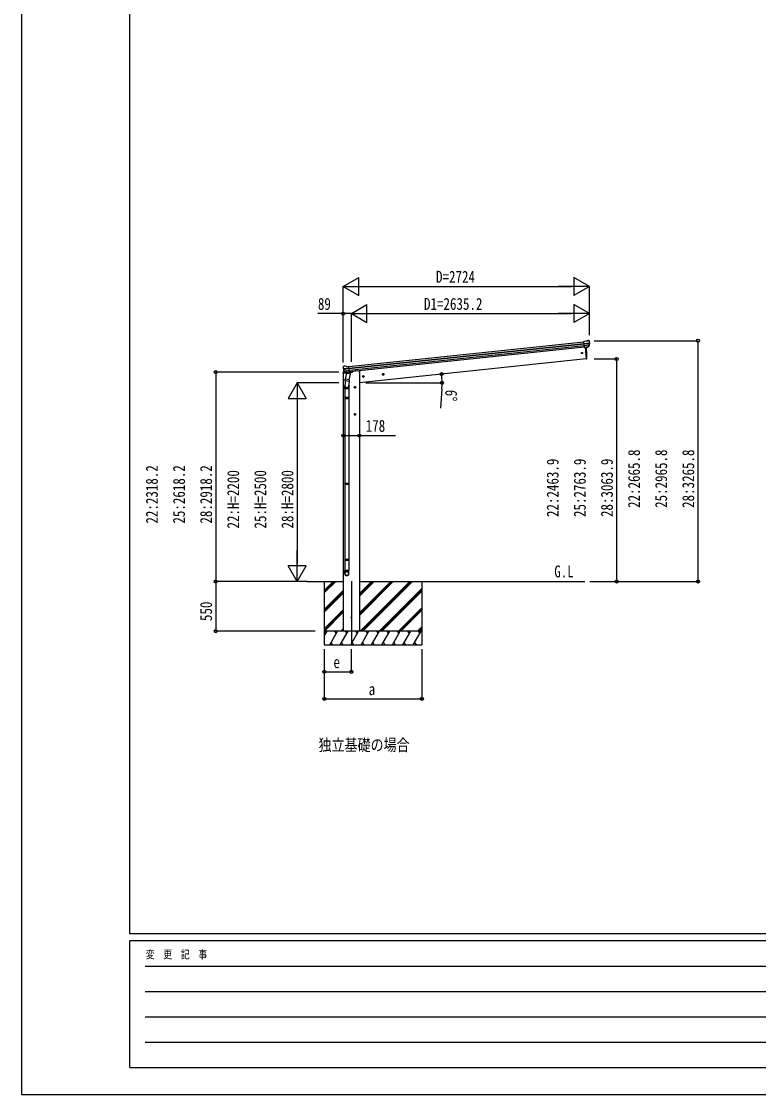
# Model space of a CAD drawing. Units: millimetres, scale not verified. Extents: x -16820 to 16820, y -11880 to 11880.
# Drawn here: x -16820 to -8664, y -11880 to 0 of the extents above; entities that cross this region are included whole.
import ezdxf
from ezdxf.enums import TextEntityAlignment as Align

# ---------------------------------------------------------------- set-up
doc = ezdxf.new("R2010")
doc.units = ezdxf.units.MM
doc.header["$LTSCALE"] = 60
for name, color, linetype in [('0-2_USER1', 3, 'Continuous'), ('0-3_YKK_12', 2, 'Continuous'), ('0-4_YKK_13', 4, 'Continuous'), ('0-5_YKK_A1', 4, 'Continuous'), ('0-6_YKK_D', 6, 'Continuous'), ('0-7_YKK_ZWAK', 7, 'Continuous')]:
    doc.layers.add(name, color=color, linetype=linetype)
doc.styles.add('ＭＳ ゴシック', font='')
doc.styles.get('ＭＳ ゴシック').set_extended_font_data('MS Gothic')

msp = doc.modelspace()

# ---------------------------------------------------------------- linework, layer by layer
at = {"layer": '0-3_YKK_12'}
msp.add_line((-13169.67, -6197.5), (-13169.67, -6902.5), dxfattribs=at)
at = {"layer": '0-4_YKK_13'}
for p, q in [((-10570.08, -3541.05), (-10596.6, -3543.84)), ((-10589.82, -3608.39), (-10596.6, -3543.84)), ((-10594.44, -3564.37), (-10534.7, -3558.09)), ((-10534.22, -3563.96), (-10593.83, -3570.22)), ((-10543.76, -3532.25), (-10543.76, -3532.25)), ((-10540.1, -3533.34), (-10540.1, -3533.34)), ((-10540.1, -3533.34), (-10535.78, -3536.84)), ((-10535.78, -3536.84), (-10534.92, -3537.53)), ((-10533.53, -3541.23), (-10533.84, -3539.38)), ((-10535.06, -3580.71), (-10592.09, -3586.71)), ((-10536.45, -3585.37), (-10591.63, -3591.17)), ((-10546.46, -3603.61), (-10589.84, -3608.16)), ((-10589.82, -3608.39), (-10579.87, -3607.34)), ((-10582.93, -3607.67), (-10569.44, -3736.05)), ((-10579.87, -3607.34), (-10579.6, -3607.41)), ((-10579.6, -3607.41), (-10554.27, -3604.75)), ((-10554.27, -3604.75), (-10554.01, -3604.63)), ((-10554.01, -3604.63), (-10546.32, -3603.82)), ((-10545.01, -3601.95), (-10535.56, -3583.65)), ((-10543.96, -3602.38), (-10533.84, -3584.12)), ((-10569.44, -3736.05), (-10567.39, -3735.76)), ((-13262.25, -3886.6), (-13263.15, -3893.43)), ((-13263.15, -3893.43), (-13225.71, -3889.49)), ((-13260.59, -3827.86), (-13260.67, -3825.98)), ((-13259.3, -3823.09), (-13260, -3823.95)), ((-13240.7, -3882.02), (-13259.59, -3884)), ((-13255.8, -3818.77), (-13259.3, -3823.09)), ((-13196.19, -3837.82), (-13255.93, -3844.1)), ((-13255.8, -3818.77), (-13255.8, -3818.77)), ((-13255.18, -3849.94), (-13195.58, -3843.68)), ((-13252.44, -3816.94), (-13252.44, -3816.94)), ((-13237.67, -3885.5), (-13251.37, -3869.74)), ((-13250.88, -3866.15), (-13193.84, -3860.16)), ((-13236.73, -3884.86), (-13249.78, -3868.93)), ((-13248.55, -3870.42), (-13193.37, -3864.63)), ((-13224.31, -3893.82), (-13237.66, -3959.48)), ((-13227.37, -3885.61), (-13235.06, -3886.42)), ((-13234.97, -3886.18), (-13191.59, -3881.62)), ((-13234.29, -3885.46), (-13232.72, -3885.29)), ((-13232.72, -3885.29), (-13195.18, -3881.35)), ((-13230.93, -3885.76), (-13231.08, -3886.49)), ((-13230.47, -3887.62), (-13205.71, -3897.37)), ((-13227.09, -3885.67), (-13227.37, -3885.61)), ((-13201.76, -3883.01), (-13227.09, -3885.67)), ((-13224.87, -3820.08), (-13198.35, -3817.29)), ((-13179.43, -3902.95), (-13224.31, -3893.82)), ((-13222.13, -3890.9), (-13222.79, -3894.13)), ((-13201.32, -3882.38), (-13204.24, -3896.73)), ((-13201.51, -3882.89), (-13201.76, -3883.01)), ((-13191.56, -3881.85), (-13201.51, -3882.89)), ((-13191.56, -3881.85), (-13198.35, -3817.29)), ((-13195.18, -3881.35), (-13193.62, -3881.18)), ((-13192.78, -3968.61), (-13179.43, -3902.95)), ((-13191.81, -3879.3), (-13190.88, -3879.49)), ((-13190.88, -3879.49), (-13179.68, -3896.41)), ((-13186.95, -3885.42), (-13160.13, -3882.6)), ((-13179.68, -3896.41), (-13180.94, -3902.64)), ((-13155.28, -3875.11), (-13155.7, -3878.28)), ((-13242.97, -4067.65), (-13242.97, -4033.3)), ((-13235.26, -3974.76), (-13240.81, -4030.49)), ((-13240.14, -3971.72), (-13237.65, -3959.48)), ((-13239.93, -3973.12), (-13239.93, -3973.12)), ((-13238.59, -3974.08), (-13197.63, -3982.42)), ((-13192.78, -3968.61), (-13237.66, -3959.48)), ((-13192.35, -3966.47), (-13199, -4034.21)), ((-13196.97, -4032.99), (-13196.97, -4067.65)), ((-13192.8, -3968.6), (-13195.33, -3981.08)), ((-13196.97, -4067.65), (-13242.97, -4067.65)), ((-13240.97, -4067.65), (-13240.97, -4164.39)), ((-13198.97, -4067.65), (-13198.97, -4164.39)), ((-13242.97, -4166.39), (-13241.97, -4164.39)), ((-13196.97, -4166.39), (-13242.97, -4166.39)), ((-13196.97, -4174.39), (-13242.97, -4174.39)), ((-13197.97, -4164.39), (-13241.97, -4164.39)), ((-13197.97, -4176.39), (-13241.97, -4176.39)), ((-13240.97, -4176.39), (-13240.97, -5115.58)), ((-13198.97, -4176.39), (-13198.97, -5115.58)), ((-13196.97, -4166.39), (-13197.97, -4164.39)), ((-13196.97, -4174.39), (-13197.97, -4176.39)), ((-13196.97, -4166.39), (-13196.97, -4174.39)), ((-13242.97, -5117.58), (-13241.97, -5115.58)), ((-13196.97, -5117.58), (-13242.97, -5117.58)), ((-13196.97, -5125.58), (-13242.97, -5125.58)), ((-13197.97, -5115.58), (-13241.97, -5115.58)), ((-13197.97, -5127.58), (-13241.97, -5127.58)), ((-13240.97, -5127.58), (-13240.97, -5955.77)), ((-13198.97, -5127.58), (-13198.97, -5955.77)), ((-13196.97, -5117.58), (-13197.97, -5115.58)), ((-13196.97, -5125.58), (-13197.97, -5127.58)), ((-13196.97, -5117.58), (-13196.97, -5125.58)), ((-13242.97, -5957.77), (-13241.97, -5955.77)), ((-13196.97, -5957.77), (-13242.97, -5957.77)), ((-13196.97, -5965.77), (-13242.97, -5965.77)), ((-13197.97, -5955.77), (-13241.97, -5955.77)), ((-13197.97, -5967.77), (-13241.97, -5967.77)), ((-13240.97, -5967.77), (-13240.97, -6077.77)), ((-13198.97, -5967.77), (-13198.97, -6077.77)), ((-13196.97, -5957.77), (-13197.97, -5955.77)), ((-13196.97, -5965.77), (-13197.97, -5967.77)), ((-13196.97, -5957.77), (-13196.97, -5965.77)), ((-13242.97, -6111.91), (-13242.97, -6077.77)), ((-13196.97, -6077.77), (-13242.97, -6077.77)), ((-13196.97, -6111.91), (-13196.97, -6077.77))]:
    msp.add_line(p, q, dxfattribs=at)
for points in [[(-10570.08, -3541.05), (-10558.48, -3534.08), (-10558.48, -3534.08)], [(-10557.25, -3533.67), (-10557.25, -3533.67), (-10543.76, -3532.25)], [(-13238.95, -3815.53), (-13238.96, -3815.53), (-13252.44, -3816.94)], [(-13224.87, -3820.08), (-13237.67, -3815.67), (-13237.67, -3815.67)], [(-13242.97, -4166.39), (-13242.97, -4174.39), (-13241.97, -4176.39)], [(-13242.97, -5117.58), (-13242.97, -5125.58), (-13241.97, -5127.58)], [(-13242.97, -5957.77), (-13242.97, -5965.77), (-13241.97, -5967.77)]]:
    msp.add_lwpolyline(points, dxfattribs=at)
for centre, radius in [((-10616.63, -3669.72), 6.5), ((-13169.67, -6600), 4.5)]:
    msp.add_circle(centre, radius, dxfattribs=at)
for centre, radius, start, end in [((-10556.93, -3536.65), 3, 96.02369, 120.97631), ((-10543.24, -3537.22), 5, 51.04426, 95.95574), ((-10727.08, -3562.88), 192.44, 1.4271, 6.57578), ((-10734.42, -3562.35), 200.2, 354.20009, 359.53883), ((-10489.43, -3555.98), 45.32, 182.67122, 185.64518), ((-10534.04, -3565.29), 1.35, 95.1605, 97.91927), ((-10531.43, -3563.74), 2.74, 179.02151, 184.43412), ((-10734.42, -3562.35), 202, 354.13916, 6), ((-11465.03, -3695.84), 900.99, 357.6414, 5.70688), ((-10546.58, -3600.93), 2.99, 285.2717, 331.00739), ((-10538.23, -3582.27), 3, 332.69111, 354.20009), ((-10536.46, -3582.67), 3, 331, 354.13916), ((-10567.8, -3732.79), 3, 278, 357.63919), ((-13259.27, -3886.99), 3, 96, 172.5), ((-13059.69, -3806.74), 202, 186, 197.86084), ((-13066.76, -3808.79), 192.44, 185.42422, 190.5729), ((-13300.65, -3851.45), 45.32, 6.35482, 9.32878), ((-13251.92, -3821.92), 5, 96.04426, 140.95574), ((-13257.96, -3850.31), 2.74, 7.56588, 12.97849), ((-13255.08, -3851.29), 1.35, 94.08073, 96.8395), ((-13059.69, -3806.74), 200.2, 192.46117, 197.79991), ((-13249.1, -3867.78), 3, 197.86084, 221), ((-13247.46, -3867.02), 3, 197.79991, 219.30889), ((-13238.64, -3818.51), 3, 71.02369, 95.97631), ((-13235.41, -3883.54), 2.99, 220.99261, 266.7283), ((-13234.34, -3884.96), 0.5, 240.73754, 276), ((-13231.42, -3885.66), 0.5, 348.5, 96), ((-13230.1, -3886.69), 1, 168.5, 248.5), ((-13205.24, -3896.45), 1.03, 242.53897, 344.46569), ((-13200.74, -3882.54), 0.604, 93.09842, 164.70595), ((-13193.67, -3880.69), 0.5, 276, 311.26246), ((-13160.66, -3877.63), 5, 276, 352.5), ((-13212.97, -4033.3), 30, 177.45142, 180), ((-13238.24, -3972.15), 1.95, 167.54017, 209.97766), ((-13238.2, -3972.12), 2, 209.90962, 258.5), ((-13197.24, -3980.46), 2, 258.5, 341.96843)]:
    msp.add_arc(centre, radius, start, end, dxfattribs=at)
for centre, major_axis, ratio, start_param, end_param in [((-10535.79, -3540.84), (-0.87, 5.91), 0.020485, 0.67143203, 1.56913061), ((-10541.18, -3536.32), (5.88, -1.31), 0.24881, 0.46058498, 0.46410383), ((-10536.8, -3539.86), (-2.34, 1.9), 0.995767, 3.98597162, 4.71238898), ((-10732.11, -3584.29), (-20.92, 199.05), 0.994373, 4.71137894, 4.7277536), ((-10546.78, -3600.63), (-0.11, 3), 0.642905, 3.24593831, 4.20392797), ((-10546.64, -3600.83), (1.66, -2.51), 0.997631, 5.80419048, 5.89294842), ((-10546.71, -3600.72), (3.53, -2.11), 0.650902, 5.25614477, 5.32895537), ((-10544.34, -3600.37), (1.08, 3.13), 0.040856, 2.11350352, 2.14162489), ((-13257.67, -3825.84), (1.9, 2.34), 0.995767, 1.57079633, 2.29721369), ((-13254.12, -3821.46), (-5.48, -2.51), 0.24881, 5.81908147, 5.82260033), ((-13258.46, -3827), (-0.38, 5.97), 0.020485, 4.7140547, 5.61175327), ((-13057.39, -3828.69), (-20.92, 199.05), 0.994373, 1.55543171, 1.57180637), ((-13237.71, -3883.46), (-1.71, 2.84), 0.040856, 4.14156042, 4.16968179), ((-13235.28, -3883.2), (-0.51, 2.96), 0.642905, 2.07925734, 3.03724699), ((-13235.32, -3883.31), (-3.02, -2.79), 0.650902, 0.95422993, 1.02704053), ((-13235.37, -3883.43), (-1.1, -2.8), 0.997631, 0.39023689, 0.47899483), ((-13219.97, -4032.99), (23, 0), 0.996195, 2.62193603, 6.60747969), ((-13219.97, -4032.99), (21, 0), 0.996195, 3.02154981, 6.2247991), ((-13219.97, -6110.17), (-23, 0), 0.996195, 3.14159265, 6.28318531), ((-13219.97, -6111.91), (-23, 0), 0.996195, 3.14159265, 6.28318531), ((-13219.97, -6111.91), (0, -23.43), 0.981806, 4.71238898, 7.85398163)]:
    msp.add_ellipse(centre, major_axis=major_axis, ratio=ratio, start_param=start_param, end_param=end_param, dxfattribs=at)
msp.add_ellipse((-13219.97, -6111.91), major_axis=(21, 0), ratio=0.996195, dxfattribs=at)
at = {"layer": '0-5_YKK_A1'}
for p, q in [((-13198.14, -3819.28), (-10596.39, -3545.83)), ((-13196.15, -3838.18), (-10594.4, -3564.72)), ((-13195.72, -3842.36), (-10593.97, -3568.9)), ((-13193.63, -3862.22), (-10591.88, -3588.76)), ((-10590.12, -3605.5), (-13191.87, -3878.95)), ((-13258.67, -3892.96), (-13258.67, -6750)), ((-13099.67, -3869.5), (-13155.31, -3875.35)), ((-13099.67, -3869.5), (-13080.67, -3869.5)), ((-13080.67, -3869.5), (-13080.67, -6750)), ((-13035.72, -3940.07), (-13037.81, -3920.18)), ((-12808.03, -3906.08), (-12827.92, -3908.17)), ((-12818.76, -3899.66), (-12824.84, -3904.07)), ((-12824.84, -3904.07), (-12824.05, -3911.54)), ((-12824.05, -3911.54), (-12817.19, -3914.59)), ((-12816.93, -3917.07), (-12819.02, -3897.18)), ((-12811.91, -3902.71), (-12818.76, -3899.66)), ((-13026.82, -3929.08), (-13046.71, -3931.17)), ((-13037.55, -3922.66), (-13043.62, -3927.07)), ((-13043.62, -3927.07), (-13042.84, -3934.53)), ((-13042.84, -3934.53), (-13035.98, -3937.59)), ((-13030.69, -3925.71), (-13037.55, -3922.66)), ((-13119.71, -4050), (-13139.71, -4050)), ((-13129.71, -4042.49), (-13136.21, -4046.24)), ((-13136.21, -4046.24), (-13136.21, -4053.75)), ((-13136.21, -4053.75), (-13129.71, -4057.5)), ((-13129.71, -4060), (-13129.71, -4040)), ((-13123.21, -4046.24), (-13129.71, -4042.49)), ((-13119.74, -4350.06), (-13139.74, -4350.06)), ((-13129.74, -4342.55), (-13136.24, -4346.3)), ((-13136.24, -4346.3), (-13136.24, -4353.81)), ((-13136.24, -4353.81), (-13129.74, -4357.56)), ((-13129.74, -4360.06), (-13129.74, -4340.06)), ((-13123.24, -4346.3), (-13129.74, -4342.55)), ((-13662.73, -6200), (-13258.67, -6200)), ((-13469.92, -6200), (-13469.92, -6900)), ((-13469.92, -6327.38), (-13342.29, -6200)), ((-13469.92, -6313.24), (-13356.68, -6200)), ((-13469.92, -6299.1), (-13370.82, -6200)), ((-13080.67, -6200), (-10586.67, -6200)), ((-13080.67, -6334.55), (-12945.97, -6200)), ((-13080.67, -6348.69), (-12931.81, -6200)), ((-13080.67, -6362.83), (-12917.65, -6200)), ((-13080.67, -6546.49), (-12734.18, -6200)), ((-13080.67, -6560.63), (-12720.03, -6200)), ((-13080.67, -6574.78), (-12705.89, -6200)), ((-13072.42, -6750), (-12522.42, -6200)), ((-13058.28, -6750), (-12508.28, -6200)), ((-13044.14, -6750), (-12494.13, -6200)), ((-12860.66, -6750), (-12389.67, -6279.01)), ((-12846.52, -6750), (-12389.67, -6293.15)), ((-12389.67, -6200), (-12389.67, -6900)), ((-13469.92, -6511.23), (-13258.67, -6300.22)), ((-13469.92, -6525.37), (-13258.67, -6314.36)), ((-13469.92, -6539.51), (-13258.67, -6328.5)), ((-12832.38, -6750), (-12389.67, -6307.3)), ((-13469.92, -6723.36), (-13258.67, -6512.35)), ((-13469.92, -6737.5), (-13258.67, -6526.49)), ((-12648.9, -6750), (-12389.67, -6490.77)), ((-12634.76, -6750), (-12389.67, -6504.91)), ((-12620.62, -6750), (-12389.67, -6519.05)), ((-13468.28, -6750), (-13258.67, -6540.63)), ((-12389.67, -6750), (-13469.92, -6750)), ((-13469.92, -6807.03), (-13436.99, -6750)), ((-13451.99, -6775.98), (-13466.99, -6750)), ((-13408.12, -6900), (-13321.27, -6750)), ((-13336.27, -6775.98), (-13351.52, -6750)), ((-13292.4, -6900), (-13205.8, -6750)), ((-13284.18, -6750), (-13258.67, -6724.49)), ((-13270.04, -6750), (-13258.67, -6738.63)), ((-13220.8, -6775.98), (-13235.8, -6750)), ((-13176.93, -6900), (-13090.33, -6750)), ((-13105.33, -6775.98), (-13120.33, -6750)), ((-13061.46, -6900), (-12974.86, -6750)), ((-12989.86, -6775.98), (-13004.86, -6750)), ((-12945.99, -6900), (-12859.39, -6750)), ((-12874.39, -6775.98), (-12889.39, -6750)), ((-12830.52, -6900), (-12743.92, -6750)), ((-12758.92, -6775.98), (-12773.92, -6750)), ((-12715.05, -6900), (-12628.45, -6750)), ((-12643.45, -6775.98), (-12658.45, -6750)), ((-12599.58, -6900), (-12512.98, -6750)), ((-12527.98, -6775.98), (-12542.98, -6750)), ((-12484.11, -6900), (-12397.51, -6750)), ((-12437.14, -6750), (-12389.67, -6702.53)), ((-12412.51, -6775.98), (-12427.51, -6750)), ((-12423, -6750), (-12389.67, -6716.67)), ((-12408.86, -6750), (-12389.67, -6730.81)), ((-13393.13, -6874.02), (-13378.13, -6900)), ((-13277.41, -6874.02), (-13262.41, -6900)), ((-13161.93, -6874.02), (-13146.93, -6900)), ((-13046.47, -6874.02), (-13031.47, -6900)), ((-12931, -6874.02), (-12916, -6900)), ((-12815.52, -6874.02), (-12800.53, -6900)), ((-12700.05, -6874.02), (-12685.06, -6900)), ((-12584.58, -6874.02), (-12569.59, -6900)), ((-12469.11, -6874.02), (-12454.12, -6900)), ((-13469.92, -6900), (-12389.67, -6900))]:
    msp.add_line(p, q, dxfattribs=at)
for points in [[(-10582.93, -3607.67), (-10569.44, -3736.05), (-13080.67, -3999.99)], [(-12817.19, -3914.59), (-12811.12, -3910.18), (-12811.91, -3902.71)], [(-13035.98, -3937.59), (-13029.91, -3933.17), (-13030.69, -3925.71)], [(-13129.71, -4057.5), (-13123.21, -4053.75), (-13123.21, -4046.24)], [(-13129.74, -4357.56), (-13123.24, -4353.81), (-13123.24, -4346.3)]]:
    msp.add_lwpolyline(points, dxfattribs=at)
for centre, radius in [((-12817.98, -3907.13), 8.5), ((-12817.98, -3907.13), 7.7), ((-12817.98, -3907.13), 6.5), ((-13036.77, -3930.12), 8.5), ((-13036.77, -3930.12), 7.7), ((-13036.77, -3930.12), 6.5), ((-13129.71, -4050), 8.5), ((-13129.71, -4050), 7.7), ((-13129.71, -4050), 6.5), ((-13129.74, -4350.06), 8.5), ((-13129.74, -4350.06), 7.7), ((-13129.74, -4350.06), 6.5)]:
    msp.add_circle(centre, radius, dxfattribs=at)
at = {"layer": '0-6_YKK_D'}
for p, q in [((-13258.71, -2934.23), (-13085.5, -2834.23)), ((-13085.5, -3034.23), (-13085.5, -2834.23)), ((-10534.5, -2934.23), (-10707.7, -2834.23)), ((-10707.7, -2834.23), (-10707.7, -3034.23)), ((-13258.71, -3775.26), (-13258.71, -2933.23)), ((-13258.71, -2934.23), (-13085.5, -3034.23)), ((-13258.71, -2934.23), (-12912.3, -2934.23)), ((-13058.71, -2934.23), (-10734.5, -2934.23)), ((-10534.5, -2934.23), (-10880.91, -2934.23)), ((-10534.5, -2934.23), (-10707.7, -3034.23)), ((-10534.5, -3471.41), (-10534.5, -2933.23)), ((-13169.71, -3234.23), (-12996.5, -3134.23)), ((-12996.5, -3334.23), (-12996.5, -3134.23)), ((-10534.5, -3234.23), (-10707.7, -3134.23)), ((-10707.7, -3134.23), (-10707.7, -3334.23)), ((-13258.71, -3775.26), (-13258.71, -3233.23)), ((-13169.71, -3767.14), (-13169.71, -3233.23)), ((-13169.71, -3767.14), (-13169.71, -3233.23)), ((-13169.71, -3234.23), (-12996.5, -3334.23)), ((-13169.71, -3234.23), (-12823.3, -3234.23)), ((-12969.71, -3234.23), (-10734.5, -3234.23)), ((-10534.5, -3234.23), (-10880.91, -3234.23)), ((-10534.5, -3234.23), (-10707.7, -3334.23)), ((-10534.5, -3471.41), (-10534.5, -3233.23)), ((-10483.67, -3534.23), (-9333.5, -3534.23)), ((-9334.5, -3534.23), (-9334.5, -6200)), ((-10483.67, -3736.05), (-10233.5, -3736.05)), ((-10234.5, -3736.05), (-10234.5, -6200)), ((-13308.64, -3881.8), (-14670.92, -3881.8)), ((-14669.92, -3881.8), (-14669.92, -6200)), ((-13769.92, -4000), (-13869.92, -4173.2)), ((-13306.95, -4000), (-13770.92, -4000)), ((-13769.92, -4000), (-13669.92, -4173.2)), ((-13769.92, -4000), (-13769.92, -4346.41)), ((-13010.04, -4000.39), (-12164.55, -4000.39)), ((-12168.07, -4068.34), (-12183.98, -4282.95)), ((-13869.92, -4173.2), (-13669.92, -4173.2)), ((-13769.92, -4200), (-13769.92, -6000)), ((-13769.92, -6200), (-13769.92, -5853.59)), ((-13769.92, -6200), (-13869.92, -6026.79)), ((-13669.92, -6026.79), (-13869.92, -6026.79)), ((-13769.92, -6200), (-13669.92, -6026.79)), ((-13667.7, -6200), (-14670.92, -6200)), ((-13657.23, -6200), (-14670.92, -6200)), ((-14669.92, -6200), (-14669.92, -6750)), ((-13667.7, -6200), (-13770.92, -6200)), ((-10529.83, -6200), (-9333.5, -6200)), ((-10529.83, -6200), (-10233.5, -6200)), ((-13571.17, -6750), (-14670.92, -6750)), ((-13469.92, -6950), (-13469.92, -7501)), ((-13469.92, -6950), (-13469.92, -7201)), ((-13169.92, -6950), (-13169.92, -7201)), ((-12389.92, -6950), (-12389.92, -7501)), ((-13469.92, -7200), (-13169.92, -7200)), ((-13469.92, -7500), (-12389.92, -7500))]:
    msp.add_line(p, q, dxfattribs=at)
for points in [[(-13169.71, -3234.23), (-13258.71, -3234.23), (-13541.91, -3234.23)], [(-13258.71, -4584.55), (-13080.71, -4584.55), (-12682.31, -4584.55)]]:
    msp.add_lwpolyline(points, dxfattribs=at)
for centre in [(-13258.71, -3234.23), (-9334.5, -3534.23), (-10234.5, -3736.05), (-14669.92, -3881.8), (-12170.59, -3904.34), (-12165.55, -4000.39), (-13258.71, -4584.55), (-13080.71, -4584.55), (-14669.92, -6200), (-14669.92, -6200), (-10234.5, -6200), (-9334.5, -6200), (-14669.92, -6750), (-13469.92, -7200), (-13169.92, -7200), (-13469.92, -7500), (-12389.92, -7500)]:
    msp.add_circle(centre, 17, dxfattribs=at)
for start, end in [(360, 6), (355.75885, 360)]:
    msp.add_arc((-13084.41, -4000.39), 918.85, start, end, dxfattribs=at)
at = {"layer": '0-7_YKK_ZWAK'}
for p, q in [((-15619.92, -10100), (-15619.92, 11100)), ((15580.08, -10100), (-15619.92, -10100)), ((-5219.92, -10180), (-15619.92, -10180)), ((-15619.92, -11580), (-15619.92, -10180)), ((-15449.92, -10460), (-5419.92, -10460)), ((-15449.92, -10740), (-5419.92, -10740)), ((-15449.92, -11020), (-5419.92, -11020)), ((-15449.92, -11300), (-5419.92, -11300)), ((-15619.92, -11580), (-5219.92, -11580))]:
    msp.add_line(p, q, dxfattribs=at)
msp.add_lwpolyline([(-16820, -11880), (16820, -11880), (16820, 11880), (-16820, 11880)], close=True, dxfattribs=at)

# ---------------------------------------------------------------- texts
at = {"layer": '0-2_USER1', "style": 'ＭＳ ゴシック', "width": 0.8}
for s, p in [('G.L', (-10924, -6194)), ('独立基礎の場合', (-13533, -8115))]:
    msp.add_text(s, height=132, dxfattribs=at).set_placement(p, align=Align.BOTTOM_LEFT)
at = {"layer": '0-6_YKK_D', "style": 'ＭＳ ゴシック', "width": 0.8}
for s, p in [('D=2724', (-12232.6, -2932.23)), ('89', (-13539.91, -3232.23)), ('D1=2635.2', (-12365.7, -3232.23)), ('178', (-13010.71, -4582.55)), ('e', (-13367.92, -7198)), ('a', (-12977.92, -7498))]:
    msp.add_text(s, height=132, dxfattribs=at).set_placement(p, align=Align.BOTTOM_LEFT)
for s, rotation, p in [('6°', 265.759, (-12166.22, -4070.48)), ('22:2665.8', 90, (-9936.5, -5385.52)), ('25:2965.8', 90, (-9636.5, -5385.52)), ('28:3265.8', 90, (-9336.5, -5385.52)), ('22:2463.9', 90, (-10836.5, -5486.43)), ('25:2763.9', 90, (-10536.5, -5486.43)), ('28:3063.9', 90, (-10236.5, -5486.43)), ('22:2318.2', 90, (-15271.92, -5559.3)), ('25:2618.2', 90, (-14971.92, -5559.3)), ('28:2918.2', 90, (-14671.92, -5559.3)), ('22:H=2200', 90, (-14371.92, -5613.6)), ('25:H=2500', 90, (-14071.92, -5613.6)), ('28:H=2800', 90, (-13771.92, -5613.6)), ('550', 90, (-14671.92, -6638.2))]:
    msp.add_text(s, height=132, rotation=rotation, dxfattribs=at).set_placement(p, align=Align.BOTTOM_LEFT)
at = {"layer": '0-7_YKK_ZWAK', "style": 'ＭＳ ゴシック', "width": 0.8}
msp.add_text('変  更  記  事', height=87.98, dxfattribs=at).set_placement((-15445.24, -10400), align=Align.BOTTOM_LEFT)

doc.saveas('drawing.dxf')
